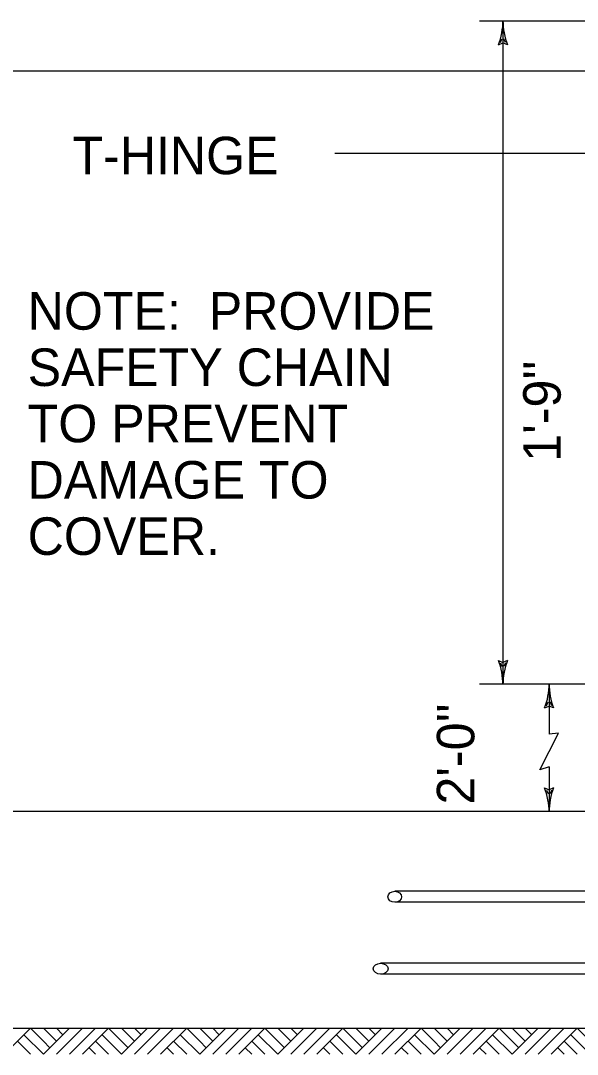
# Model space of a CAD drawing. Extents: x 1000 to 1157, y 1000 to 1095.
# Drawn here: x 1024.52 to 1026.302, y 1004.385 to 1007.69 of the extents above; entities that cross this region are included whole.
import ezdxf

# ---------------------------------------------------------------- set-up
doc = ezdxf.new("R2010")
doc.units = 0
doc.layers.add('Level 1', color=7, linetype='Continuous')
doc.layers.add('Level 16', color=7, linetype='Continuous')

msp = doc.modelspace()

# ---------------------------------------------------------------- linework, layer by layer
at = {"layer": 'Level 1'}
for p, q in [((1026.7082, 1007.6883), (1025.9887, 1007.6883)), ((1026.0637, 1007.6883), (1026.0637, 1005.5683)), ((1026.7832, 1007.5283), (1024.3832, 1007.5283)), ((1025.5255, 1007.2664), (1026.7832, 1007.2664)), ((1026.7082, 1005.5683), (1025.9887, 1005.5683)), ((1026.2113, 1005.5683), (1026.2113, 1005.4082)), ((1026.2113, 1005.3042), (1026.2113, 1005.1612)), ((1027.2233, 1005.1612), (1021.9932, 1005.1612)), ((1027.0082, 1004.9062), (1025.7175, 1004.9062)), ((1027.0082, 1004.8712), (1025.7175, 1004.8712)), ((1028.0932, 1004.6762), (1025.6723, 1004.6762)), ((1028.0932, 1004.6412), (1025.6723, 1004.6412)), ((1024.4682, 1004.385), (1024.5516, 1004.4683)), ((1024.5932, 1004.4267), (1024.5516, 1004.4683)), ((1024.5932, 1004.4683), (1024.6349, 1004.4267)), ((1024.5932, 1004.385), (1024.6766, 1004.4683)), ((1024.6349, 1004.4683), (1024.6557, 1004.4475)), ((1024.6349, 1004.385), (1024.7182, 1004.4683)), ((1024.6766, 1004.385), (1024.7599, 1004.4683)), ((1024.7182, 1004.385), (1024.8016, 1004.4683)), ((1024.8432, 1004.4267), (1024.8016, 1004.4683)), ((1024.8432, 1004.4683), (1024.8849, 1004.4267)), ((1024.8432, 1004.385), (1024.9266, 1004.4683)), ((1024.8849, 1004.4683), (1024.9057, 1004.4475)), ((1024.8849, 1004.385), (1024.9682, 1004.4683)), ((1024.9266, 1004.385), (1025.0099, 1004.4683)), ((1024.9682, 1004.385), (1025.0516, 1004.4683)), ((1025.0932, 1004.4267), (1025.0516, 1004.4683)), ((1025.0932, 1004.4683), (1025.1349, 1004.4267)), ((1025.0932, 1004.385), (1025.1766, 1004.4683)), ((1025.1349, 1004.4683), (1025.1557, 1004.4475)), ((1025.1349, 1004.385), (1025.2182, 1004.4683)), ((1025.1766, 1004.385), (1025.2599, 1004.4683)), ((1025.2182, 1004.385), (1025.3016, 1004.4683)), ((1025.3432, 1004.4267), (1025.3016, 1004.4683)), ((1025.3432, 1004.4683), (1025.3849, 1004.4267)), ((1025.3432, 1004.385), (1025.4266, 1004.4683)), ((1025.3849, 1004.4683), (1025.4057, 1004.4475)), ((1025.3849, 1004.385), (1025.4682, 1004.4683)), ((1025.4266, 1004.385), (1025.5099, 1004.4683)), ((1025.4682, 1004.385), (1025.5516, 1004.4683)), ((1025.5932, 1004.4267), (1025.5516, 1004.4683)), ((1025.5932, 1004.4683), (1025.6349, 1004.4267)), ((1025.5932, 1004.385), (1025.6766, 1004.4683)), ((1025.6349, 1004.4683), (1025.6557, 1004.4475)), ((1025.6349, 1004.385), (1025.7182, 1004.4683)), ((1025.6766, 1004.385), (1025.7599, 1004.4683)), ((1025.7182, 1004.385), (1025.8016, 1004.4683)), ((1025.8432, 1004.4267), (1025.8016, 1004.4683)), ((1025.8432, 1004.4683), (1025.8849, 1004.4267)), ((1025.8432, 1004.385), (1025.9266, 1004.4683)), ((1025.8849, 1004.4683), (1025.9057, 1004.4475)), ((1025.8849, 1004.385), (1025.9682, 1004.4683)), ((1025.9266, 1004.385), (1026.0099, 1004.4683)), ((1025.9682, 1004.385), (1026.0516, 1004.4683)), ((1026.0932, 1004.4267), (1026.0516, 1004.4683)), ((1026.0932, 1004.4683), (1026.1349, 1004.4267)), ((1026.0932, 1004.385), (1026.1766, 1004.4683)), ((1026.1349, 1004.4683), (1026.1557, 1004.4475)), ((1026.1349, 1004.385), (1026.2182, 1004.4683)), ((1026.1766, 1004.385), (1026.2599, 1004.4683)), ((1026.2182, 1004.385), (1026.3016, 1004.4683)), ((1026.3432, 1004.4267), (1026.3016, 1004.4683)), ((1024.5516, 1004.385), (1024.5099, 1004.4267)), ((1024.5932, 1004.385), (1024.5307, 1004.4475)), ((1024.5932, 1004.4267), (1024.6141, 1004.4058)), ((1024.8016, 1004.385), (1024.7599, 1004.4267)), ((1024.8432, 1004.385), (1024.7807, 1004.4475)), ((1024.8432, 1004.4267), (1024.8641, 1004.4058)), ((1025.0516, 1004.385), (1025.0099, 1004.4267)), ((1025.0932, 1004.385), (1025.0307, 1004.4475)), ((1025.0932, 1004.4267), (1025.1141, 1004.4058)), ((1025.3016, 1004.385), (1025.2599, 1004.4267)), ((1025.3432, 1004.385), (1025.2807, 1004.4475)), ((1025.3432, 1004.4267), (1025.3641, 1004.4058)), ((1025.5516, 1004.385), (1025.5099, 1004.4267)), ((1025.5932, 1004.385), (1025.5307, 1004.4475)), ((1025.5932, 1004.4267), (1025.6141, 1004.4058)), ((1025.8016, 1004.385), (1025.7599, 1004.4267)), ((1025.8432, 1004.385), (1025.7807, 1004.4475)), ((1025.8432, 1004.4267), (1025.8641, 1004.4058)), ((1026.0516, 1004.385), (1026.0099, 1004.4267)), ((1026.0932, 1004.385), (1026.0307, 1004.4475)), ((1026.0932, 1004.4267), (1026.1141, 1004.4058)), ((1026.3016, 1004.385), (1026.2599, 1004.4267)), ((1026.3432, 1004.385), (1026.2807, 1004.4475)), ((1024.7599, 1004.385), (1024.7391, 1004.4058)), ((1025.0099, 1004.385), (1024.9891, 1004.4058)), ((1025.2599, 1004.385), (1025.2391, 1004.4058)), ((1025.5099, 1004.385), (1025.4891, 1004.4058)), ((1025.7599, 1004.385), (1025.7391, 1004.4058)), ((1026.0099, 1004.385), (1025.9891, 1004.4058)), ((1026.2599, 1004.385), (1026.2391, 1004.4058))]:
    msp.add_line(p, q, dxfattribs=at)
for points in [[(1026.2113, 1005.3042), (1026.1812, 1005.2946), (1026.2417, 1005.4116), (1026.2113, 1005.4082)], [(1021.8433, 1004.4683), (1029.0232, 1004.4683)]]:
    msp.add_lwpolyline(points, dxfattribs=at)
for centre, major_axis, ratio in [((1025.7175, 1004.8886), (-0.0217, 0), 0.806709), ((1025.6723, 1004.6586), (0.0239, 0), 0.733706)]:
    msp.add_ellipse(centre, major_axis=major_axis, ratio=ratio, dxfattribs=at)
at = {"layer": 'Level 16'}
for p, q in [((1026.0554, 1007.6196), (1026.0606, 1007.6317)), ((1026.0719, 1007.6196), (1026.0667, 1007.6317)), ((1026.0493, 1007.6125), (1026.0637, 1007.6184)), ((1026.078, 1007.6125), (1026.0637, 1007.6184)), ((1026.0493, 1005.6442), (1026.0637, 1005.6382)), ((1026.078, 1005.6442), (1026.0636, 1005.6382)), ((1026.0554, 1005.6371), (1026.0605, 1005.6249)), ((1026.0718, 1005.6371), (1026.0667, 1005.6249)), ((1026.2031, 1005.4996), (1026.2082, 1005.5117)), ((1026.2196, 1005.4996), (1026.2144, 1005.5117)), ((1026.197, 1005.4925), (1026.2113, 1005.4984)), ((1026.2257, 1005.4925), (1026.2113, 1005.4984)), ((1026.1969, 1005.237), (1026.2113, 1005.231)), ((1026.2031, 1005.2298), (1026.2082, 1005.2177)), ((1026.2256, 1005.237), (1026.2113, 1005.231)), ((1026.2195, 1005.2298), (1026.2143, 1005.2177))]:
    msp.add_line(p, q, dxfattribs=at)
for centre, start, end in [((1025.8499, 1007.6896), 338.7899, 0.0131), ((1026.2774, 1007.6896), 179.9869, 201.2101), ((1025.8498, 1005.567), 359.9869, 21.2101), ((1026.2774, 1005.567), 158.7899, 180.0131), ((1025.9976, 1005.5696), 338.7899, 0.0131), ((1026.4251, 1005.5696), 179.9869, 201.2101), ((1025.9975, 1005.1598), 359.9869, 21.2101), ((1026.425, 1005.1598), 158.7899, 180.0131)]:
    msp.add_arc(centre, 0.2138, start, end, dxfattribs=at)

# ---------------------------------------------------------------- texts
at = {"layer": 'Level 1'}
for s, p in [('T-HINGE', (1024.6859, 1007.1986)), ('NOTE:  PROVIDE', (1024.5428, 1006.7017)), ('SAFETY CHAIN', (1024.5428, 1006.5217)), ('TO PREVENT', (1024.5428, 1006.3417)), ('DAMAGE TO', (1024.5428, 1006.1617)), ('COVER.', (1024.5428, 1005.9817))]:
    msp.add_text(s, height=0.12, dxfattribs=at).set_placement(p)
for s, p in [("1'-9''", (1026.2484, 1006.2795)), ("2'-0''", (1025.9721, 1005.1835))]:
    msp.add_text(s, height=0.12, rotation=90, dxfattribs=at).set_placement(p)

doc.saveas('drawing.dxf')
